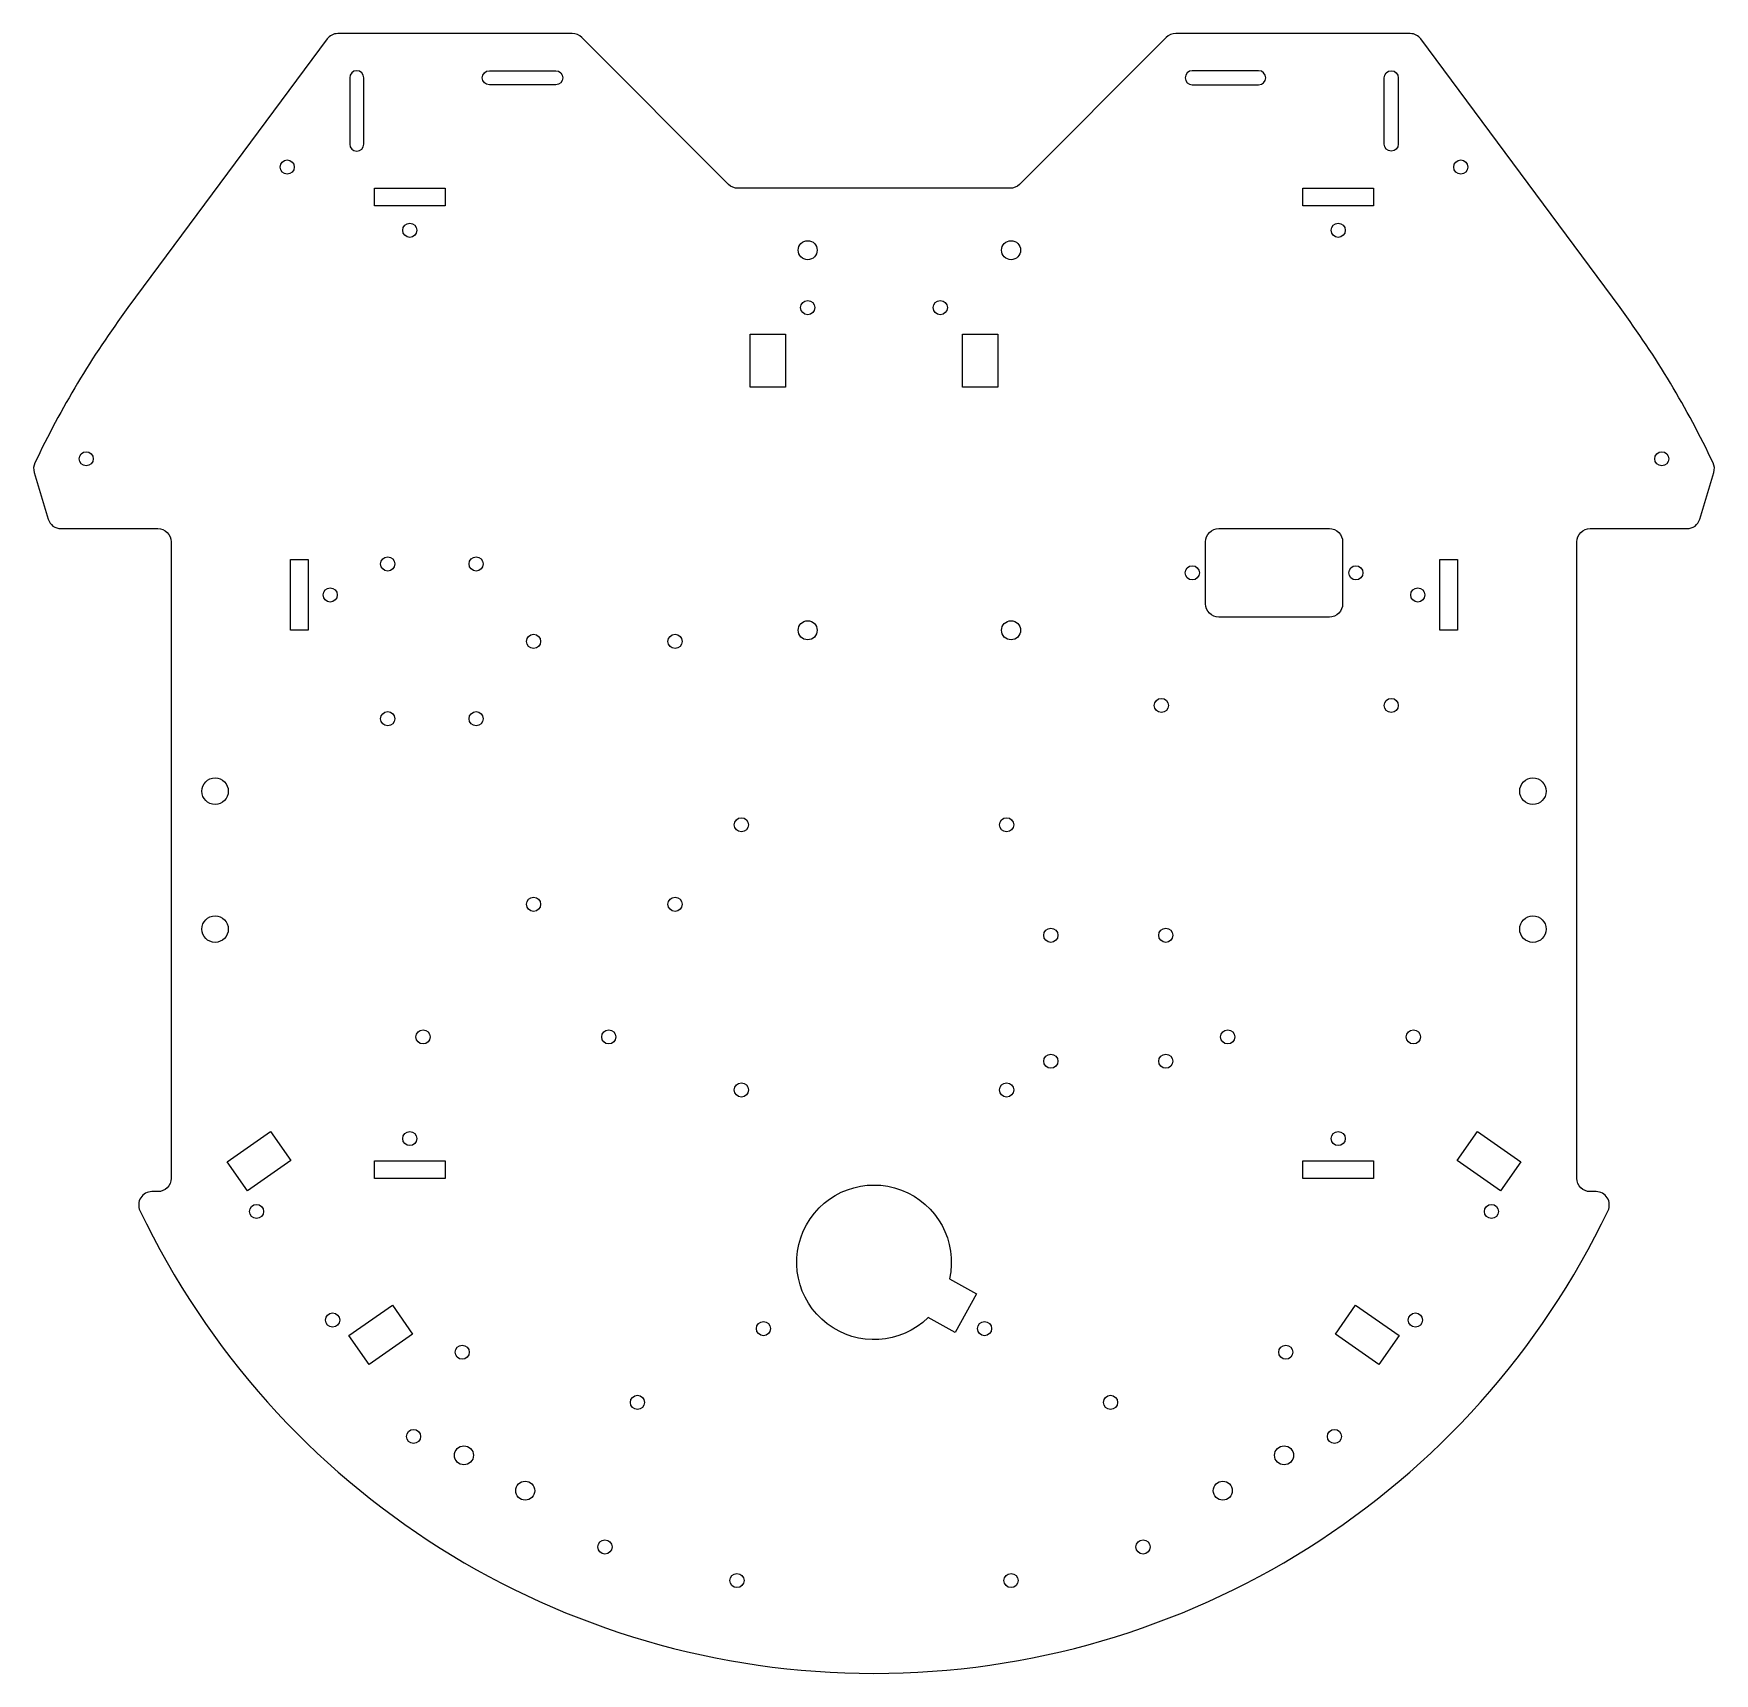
# Model space of a CAD drawing. Header units: millimetres. Extents: x -190 to 190, y -184 to 187.
import ezdxf

# ---------------------------------------------------------------- set-up
doc = ezdxf.new("R2010")
doc.units = ezdxf.units.MM
doc.layers.get('0').update_dxf_attribs({"linetype": 'CONTINUOUS'})

msp = doc.modelspace()

# ---------------------------------------------------------------- linework, layer by layer
for points in [[(-66.12, 186.12, 0.198912), (-68.24, 187), (-121.31, 187, 0.237636), (-123.72, 185.79), (-168.75, 125, 0.04889), (-189.8, 89.86, 0.185535), (-189.97, 87.71), (-186.79, 77.14, 0.331156), (-183.92, 75), (-162, 75, -0.414214), (-159, 72), (-159, -72, -0.414214), (-162, -75), (-163.33, -75, 0.551615), (-166.04, -79.29, 0.630621), (166.04, -79.29, 0.551615), (163.33, -75), (162, -75, -0.414214), (159, -72), (159, 72, -0.414214), (162, 75), (183.92, 75, 0.331156), (186.79, 77.14), (189.97, 87.71, 0.185535), (189.8, 89.86, 0.04889), (168.75, 125), (123.72, 185.79, 0.237636), (121.31, 187), (68.24, 187, 0.198912), (66.12, 186.12), (32.88, 152.88, -0.198912), (30.76, 152), (-30.76, 152, -0.198912), (-32.88, 152.88)], [(-118.6, 162, 1), (-115.4, 162), (-115.4, 177, 1), (-118.6, 177)], [(-72, 175.4), (-87, 175.4, -1), (-87, 178.6), (-72, 178.6, -1)], [(72, 178.6, 1), (72, 175.4), (87, 175.4, 1), (87, 178.6)], [(118.6, 177), (118.6, 162, -1), (115.4, 162), (115.4, 177, -1)], [(75, 58), (75, 72, -0.414214), (78, 75), (103, 75, -0.414214), (106, 72), (106, 58, -0.414214), (103, 55), (78, 55, -0.414214)], [(23.21, -98.15), (18.37, -106.9), (12.24, -103.5, -6.854102), (17.09, -94.76)]]:
    msp.add_lwpolyline(points, format="xyb", close=True)
for points in [[(-113, 152), (-97, 152), (-97, 148), (-113, 148)], [(97, 152), (113, 152), (113, 148), (97, 148)], [(-20, 107), (-28, 107), (-28, 119), (-20, 119)], [(20, 107), (20, 119), (28, 119), (28, 107)], [(-132, 68), (-128, 68), (-128, 52), (-132, 52)], [(128, 68), (132, 68), (132, 52), (128, 52)], [(-131.89, -67.93), (-141.72, -74.82), (-146.31, -68.26), (-136.48, -61.38)], [(141.72, -74.82), (131.89, -67.93), (136.48, -61.38), (146.31, -68.26)], [(-113, -68), (-97, -68), (-97, -72), (-113, -72)], [(97, -68), (113, -68), (113, -72), (97, -72)], [(-108.94, -100.7), (-104.36, -107.25), (-114.19, -114.13), (-118.77, -107.58)], [(118.77, -107.58), (114.19, -114.13), (104.36, -107.25), (108.94, -100.7)]]:
    msp.add_lwpolyline(points, close=True)
for centre, radius in [((-132.73, 156.81), 1.6), ((132.73, 156.81), 1.6), ((-105, 142.5), 1.6), ((105, 142.5), 1.6), ((-15, 138), 2.15), ((31, 138), 2.15), ((-15, 125), 1.6), ((15, 125), 1.6), ((-178.2, 90.8), 1.6), ((178.2, 90.8), 1.6), ((-110, 67), 1.6), ((-90, 67), 1.6), ((72, 65), 1.6), ((109, 65), 1.6), ((-123, 60), 1.6), ((123, 60), 1.6), ((-15, 52), 2.15), ((31, 52), 2.15), ((-77, 49.5), 1.6), ((-45, 49.5), 1.6), ((65, 35), 1.6), ((117, 35), 1.6), ((-110, 32), 1.6), ((-90, 32), 1.6), ((-149.05, 15.6), 3), ((149.05, 15.6), 3), ((-30, 8), 1.6), ((30, 8), 1.6), ((-77, -10), 1.6), ((-45, -10), 1.6), ((-149.05, -15.6), 3), ((149.05, -15.6), 3), ((40, -17), 1.6), ((66, -17), 1.6), ((-102, -40), 1.6), ((-60, -40), 1.6), ((80, -40), 1.6), ((122, -40), 1.6), ((40, -45.5), 1.6), ((66, -45.5), 1.6), ((-30, -52), 1.6), ((30, -52), 1.6), ((-105, -63), 1.6), ((105, -63), 1.6), ((-139.67, -79.48), 1.6), ((139.67, -79.48), 1.6), ((-122.46, -104.06), 1.6), ((122.46, -104.06), 1.6), ((-25, -106), 1.6), ((25, -106), 1.6), ((-93.15, -111.34), 1.6), ((93.15, -111.34), 1.6), ((-53.51, -122.68), 1.6), ((53.51, -122.68), 1.6), ((-104.15, -130.39), 1.6), ((104.15, -130.39), 1.6), ((-92.76, -134.66), 2.15), ((92.76, -134.66), 2.15), ((-78.9, -142.66), 2.15), ((78.9, -142.66), 2.15), ((-60.85, -155.39), 1.6), ((60.85, -155.39), 1.6), ((-31, -163), 1.6), ((31, -163), 1.6)]:
    msp.add_circle(centre, radius)

doc.saveas('drawing.dxf')
